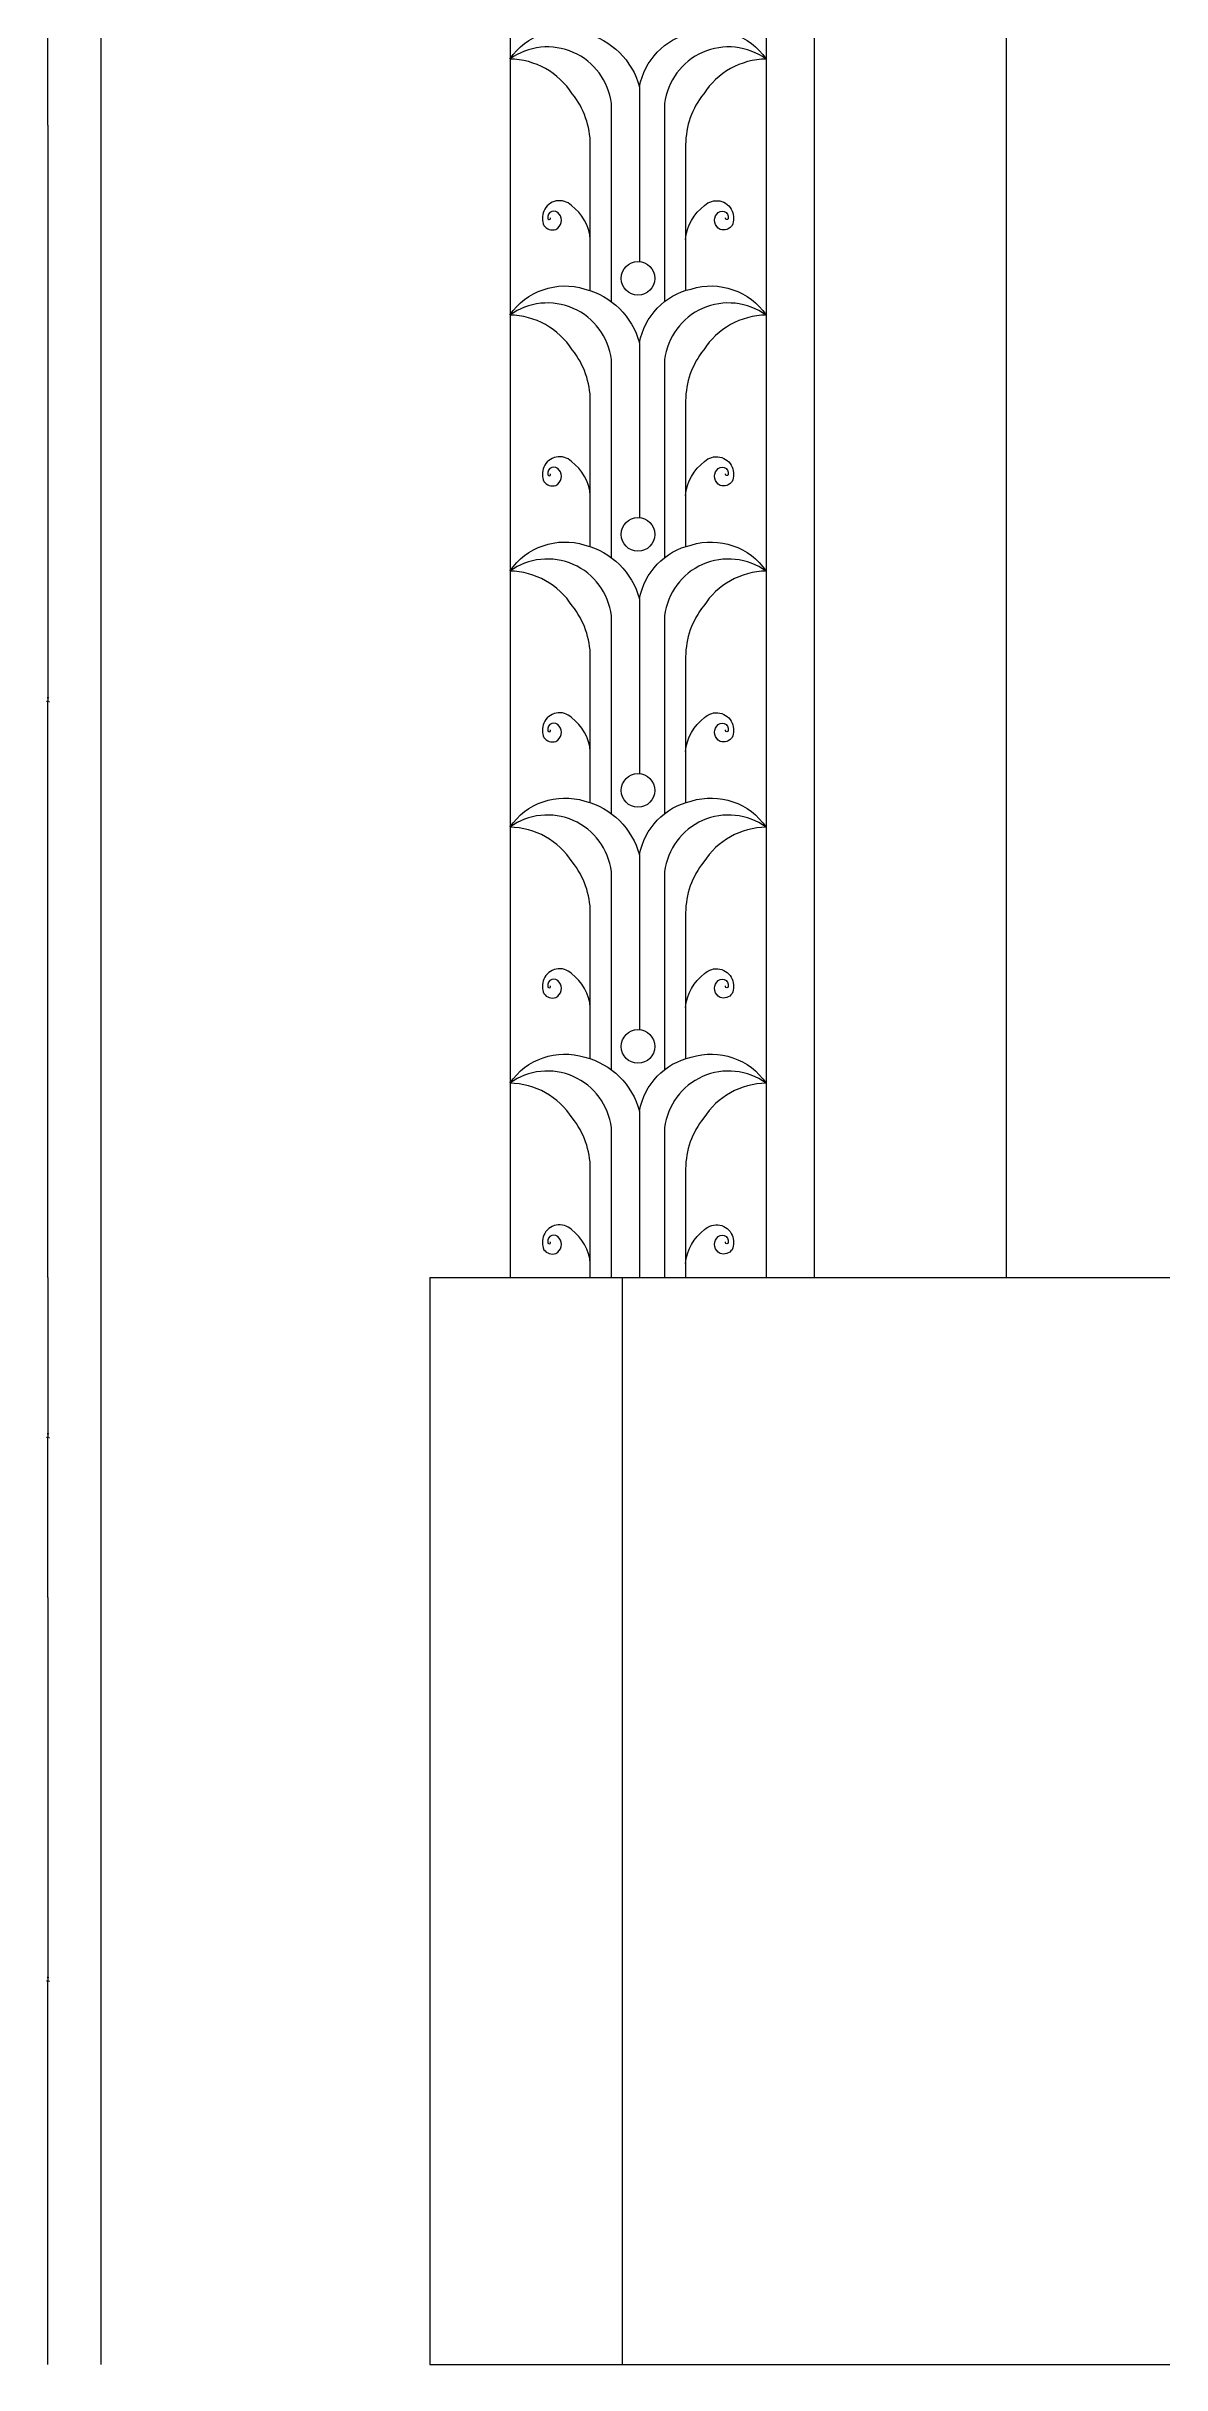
# Model space of a CAD drawing. Header units: metres. Extents: x 98 to 4434, y 156 to 5899.
# Drawn here: x 341 to 690, y 2240 to 2964 of the extents above; entities that cross this region are included whole.
import ezdxf

# ---------------------------------------------------------------- set-up
doc = ezdxf.new("R2010")
doc.units = ezdxf.units.M
for name, color, linetype in [('2', 2, 'Continuous'), ('3', 3, 'Continuous'), ('4', 4, 'Continuous'), ('7', 7, 'Continuous'), ('DIM', 3, 'Continuous')]:
    doc.layers.add(name, color=color, linetype=linetype)
doc.dimstyles.get("Standard").update_dxf_attribs({"dimtxt": 2.5, "dimasz": 2.5, "dimexe": 1.25, "dimexo": 0.625, "dimtad": 1, "dimcen": 2.5, "dimazin": 3, "dimtfac": 1, "dimtmove": 0, "dimatfit": 3})

# ---------------------------------------------------------------- blocks, each defined once
blk = doc.blocks.new('*D5')
for p, q in [((341.63, 3039.21), (341.63, 2989.21)), ((341.38, 2989.21), (341.13, 2989.21)), ((341.63, 2939.21), (341.63, 2989.21)), ((341.63, 2989.21), (341.63, 2989.21)), ((341.88, 2989.21), (342.13, 2989.21))]:
    blk.add_line(p, q)
at = {"layer": 'Defpoints'}
for p in [(341.63, 3039.21), (341.63, 2989.21), (341.63, 2939.21)]:
    blk.add_point(p, dxfattribs=at)
at = {"layer": 'DIM', "insert": (341.63, 2990.335), "char_height": 1, "attachment_point": 5}
blk.add_mtext('0', dxfattribs=at)
blk = doc.blocks.new('*D6')
for p, q in [((358.21, 5514.21), (358.21, 3876.86)), ((357.96, 3876.86), (357.71, 3876.86)), ((358.21, 2239.51), (358.21, 3876.86)), ((358.21, 3876.86), (358.21, 3876.86)), ((358.46, 3876.86), (358.71, 3876.86))]:
    blk.add_line(p, q)
at = {"layer": 'Defpoints'}
for p in [(358.21, 5514.21), (358.21, 3876.86), (358.21, 2239.51)]:
    blk.add_point(p, dxfattribs=at)
at = {"layer": 'DIM', "insert": (358.21, 3877.985), "char_height": 1, "attachment_point": 5}
blk.add_mtext('0', dxfattribs=at)
blk = doc.blocks.new('*D11')
for p, q in [((341.63, 2479.21), (341.63, 2359.36)), ((341.38, 2359.36), (341.13, 2359.36)), ((341.63, 2239.51), (341.63, 2359.36)), ((341.63, 2359.36), (341.63, 2359.36)), ((341.88, 2359.36), (342.13, 2359.36))]:
    blk.add_line(p, q)
at = {"layer": 'Defpoints'}
for p in [(341.63, 2479.21), (341.63, 2359.36), (341.63, 2239.51)]:
    blk.add_point(p, dxfattribs=at)
at = {"layer": 'DIM', "insert": (341.63, 2360.485), "char_height": 1, "attachment_point": 5}
blk.add_mtext('0', dxfattribs=at)
blk = doc.blocks.new('*D12')
for p, q in [((341.63, 2939.21), (341.63, 2759.21)), ((341.38, 2759.21), (341.13, 2759.21)), ((341.63, 2579.21), (341.63, 2759.21)), ((341.63, 2759.21), (341.63, 2759.21)), ((341.88, 2759.21), (342.13, 2759.21))]:
    blk.add_line(p, q)
at = {"layer": 'Defpoints'}
for p in [(341.63, 2939.21), (341.63, 2759.21), (341.63, 2579.21)]:
    blk.add_point(p, dxfattribs=at)
at = {"layer": 'DIM', "insert": (341.63, 2760.335), "char_height": 1, "attachment_point": 5}
blk.add_mtext('0', dxfattribs=at)
blk = doc.blocks.new('*D13')
for p, q in [((341.63, 2579.21), (341.63, 2529.21)), ((341.38, 2529.21), (341.13, 2529.21)), ((341.63, 2479.21), (341.63, 2529.21)), ((341.63, 2529.21), (341.63, 2529.21)), ((341.88, 2529.21), (342.13, 2529.21))]:
    blk.add_line(p, q)
at = {"layer": 'Defpoints'}
for p in [(341.63, 2579.21), (341.63, 2529.21), (341.63, 2479.21)]:
    blk.add_point(p, dxfattribs=at)
at = {"layer": 'DIM', "insert": (341.63, 2530.335), "char_height": 1, "attachment_point": 5}
blk.add_mtext('0', dxfattribs=at)

msp = doc.modelspace()

# ---------------------------------------------------------------- linework, layer by layer
at = {"layer": '2'}
for p, q in [((460.96, 2579.21), (460.96, 2239.51)), ((460.96, 2579.21), (760.96, 2579.21)), ((520.96, 2579.21), (520.96, 2239.51)), ((460.96, 2239.51), (2261.36, 2239.51))]:
    msp.add_line(p, q, dxfattribs=at)
at = {"layer": '3'}
for p, q in [((526.4, 2951.22), (526.4, 2896.63)), ((526.4, 2871.22), (526.4, 2816.63)), ((526.4, 2791.22), (526.4, 2736.63)), ((526.4, 2711.22), (526.4, 2656.63)), ((526.4, 2631.22), (526.4, 2579.21))]:
    msp.add_line(p, q, dxfattribs=at)
for points in [[(511.05, 2887.53), (511.05, 2933.13, 0.17), (505.42, 2949.04, 0.25), (485.92, 2959.93, -0.33), (509.32, 2968.06, -0.27), (526.4, 2951.22, -0.3), (542.57, 2968.06, -0.33), (565.96, 2959.93, 0.25), (546.46, 2949.04, 0.17), (540.83, 2933.13), (540.83, 2887.59)], [(517.62, 2884.06), (517.62, 2945.99, 0.57), (485.92, 2959.93)], [(565.96, 2959.93, 0.57), (534.26, 2945.99), (534.26, 2884.18)], [(511.05, 2903.52, 0.22), (505.14, 2914.16, 0.53), (496.54, 2912.41, 0.2), (496.54, 2907.89, 0.32), (500.32, 2906.69, 0.46), (501.33, 2911.49, 0.81), (497.73, 2910.2, 1.21), (498.6, 2910.32)], [(540.83, 2903.52, -0.22), (546.75, 2914.16, -0.53), (555.35, 2912.41, -0.2), (555.35, 2907.89, -0.32), (551.57, 2906.69, -0.46), (550.56, 2911.49, -0.81), (554.15, 2910.2, -1.21), (553.29, 2910.32)], [(511.05, 2807.53), (511.05, 2853.13, 0.17), (505.42, 2869.04, 0.25), (485.92, 2879.93, -0.33), (509.32, 2888.06, -0.27), (526.4, 2871.22, -0.3), (542.57, 2888.06, -0.33), (565.96, 2879.93, 0.25), (546.46, 2869.04, 0.17), (540.83, 2853.13), (540.83, 2807.59)], [(517.62, 2804.06), (517.62, 2865.99, 0.57), (485.92, 2879.93)], [(565.96, 2879.93, 0.57), (534.26, 2865.99), (534.26, 2804.18)], [(511.05, 2823.52, 0.22), (505.14, 2834.16, 0.53), (496.54, 2832.41, 0.2), (496.54, 2827.89, 0.32), (500.32, 2826.69, 0.46), (501.33, 2831.49, 0.81), (497.73, 2830.2, 1.21), (498.6, 2830.32)], [(540.83, 2823.52, -0.22), (546.75, 2834.16, -0.53), (555.35, 2832.41, -0.2), (555.35, 2827.89, -0.32), (551.57, 2826.69, -0.46), (550.56, 2831.49, -0.81), (554.15, 2830.2, -1.21), (553.29, 2830.32)], [(511.05, 2727.53), (511.05, 2773.13, 0.17), (505.42, 2789.04, 0.25), (485.92, 2799.93, -0.33), (509.32, 2808.06, -0.27), (526.4, 2791.22, -0.3), (542.57, 2808.06, -0.33), (565.96, 2799.93, 0.25), (546.46, 2789.04, 0.17), (540.83, 2773.13), (540.83, 2727.59)], [(517.62, 2724.06), (517.62, 2785.99, 0.57), (485.92, 2799.93)], [(565.96, 2799.93, 0.57), (534.26, 2785.99), (534.26, 2724.18)], [(511.05, 2743.52, 0.22), (505.14, 2754.16, 0.53), (496.54, 2752.41, 0.2), (496.54, 2747.89, 0.32), (500.32, 2746.69, 0.46), (501.33, 2751.49, 0.81), (497.73, 2750.2, 1.21), (498.6, 2750.32)], [(540.83, 2743.52, -0.22), (546.75, 2754.16, -0.53), (555.35, 2752.41, -0.2), (555.35, 2747.89, -0.32), (551.57, 2746.69, -0.46), (550.56, 2751.49, -0.81), (554.15, 2750.2, -1.21), (553.29, 2750.32)], [(511.05, 2647.53), (511.05, 2693.13, 0.17), (505.42, 2709.04, 0.25), (485.92, 2719.93, -0.33), (509.32, 2728.06, -0.27), (526.4, 2711.22, -0.3), (542.57, 2728.06, -0.33), (565.96, 2719.93, 0.25), (546.46, 2709.04, 0.17), (540.83, 2693.13), (540.83, 2647.59)], [(517.62, 2644.06), (517.62, 2705.99, 0.57), (485.92, 2719.93)], [(565.96, 2719.93, 0.57), (534.26, 2705.99), (534.26, 2644.18)], [(511.05, 2663.52, 0.22), (505.14, 2674.16, 0.53), (496.54, 2672.41, 0.2), (496.54, 2667.89, 0.32), (500.32, 2666.69, 0.46), (501.33, 2671.49, 0.81), (497.73, 2670.2, 1.21), (498.6, 2670.32)], [(540.83, 2663.52, -0.22), (546.75, 2674.16, -0.53), (555.35, 2672.41, -0.2), (555.35, 2667.89, -0.32), (551.57, 2666.69, -0.46), (550.56, 2671.49, -0.81), (554.15, 2670.2, -1.21), (553.29, 2670.32)], [(511.05, 2579.21), (511.05, 2613.13, 0.17), (505.42, 2629.04, 0.25), (485.92, 2639.93, -0.33), (509.32, 2648.06, -0.27), (526.4, 2631.22, -0.3), (542.57, 2648.06, -0.33), (565.96, 2639.93, 0.25), (546.46, 2629.04, 0.17), (540.83, 2613.13), (540.83, 2579.21)], [(517.62, 2579.21), (517.62, 2625.99, 0.57), (485.92, 2639.93)], [(565.96, 2639.93, 0.57), (534.26, 2625.99), (534.26, 2579.21)], [(511.05, 2583.52, 0.22), (505.14, 2594.16, 0.53), (496.54, 2592.41, 0.2), (496.54, 2587.89, 0.32), (500.32, 2586.69, 0.46), (501.33, 2591.49, 0.81), (497.73, 2590.2, 1.21), (498.6, 2590.32)], [(540.83, 2583.52, -0.22), (546.75, 2594.16, -0.53), (555.35, 2592.41, -0.2), (555.35, 2587.89, -0.32), (551.57, 2586.69, -0.46), (550.56, 2591.49, -0.81), (554.15, 2590.2, -1.21), (553.29, 2590.32)]]:
    msp.add_lwpolyline(points, format="xyb", dxfattribs=at)
for centre in [(525.94, 2891.39), (525.94, 2811.39), (525.94, 2731.39), (525.94, 2651.39)]:
    msp.add_circle(centre, 5.26, dxfattribs=at)
at = {"layer": '4'}
for points in [[(2236.36, 2579.21), (2236.36, 4579.28, 1.07), (485.96, 4579.28), (485.96, 2579.21)], [(2141.36, 2579.21), (2141.36, 4582.51, 1.07), (580.96, 4582.51), (580.96, 2579.21)], [(2081.36, 2579.21), (2081.36, 4584.65, 1.08), (640.96, 4584.65), (640.96, 2579.21)]]:
    msp.add_lwpolyline(points, format="xyb", dxfattribs=at)
at = {"layer": '7'}
msp.add_lwpolyline([(2156.36, 2579.21), (2156.36, 4581.99, 1.07), (565.96, 4581.99), (565.96, 2579.21)], format="xyb", dxfattribs=at)

# ---------------------------------------------------------------- dimensions: what is measured, and where the dimension line sits
at = {"layer": 'DIM'}
for base, p1, p2, picture, middle in [((358.21, 3876.86), (358.21, 5514.21), (358.21, 2239.51), '*D6', (358.21, 3877.985)), ((341.63, 2989.21), (341.63, 2939.21), (341.63, 3039.21), '*D5', (341.63, 2990.335)), ((341.63, 2759.21), (341.63, 2579.21), (341.63, 2939.21), '*D12', (341.63, 2760.335)), ((341.63, 2529.21), (341.63, 2479.21), (341.63, 2579.21), '*D13', (341.63, 2530.335)), ((341.63, 2359.36), (341.63, 2239.51), (341.63, 2479.21), '*D11', (341.63, 2360.485))]:
    dim = msp.add_linear_dim(base=base, p1=p1, p2=p2, dimstyle='Standard', dxfattribs=at)
    dim.commit()
    dim.dimension.update_dxf_attribs({"geometry": picture, "text_midpoint": middle})

doc.saveas('drawing.dxf')
